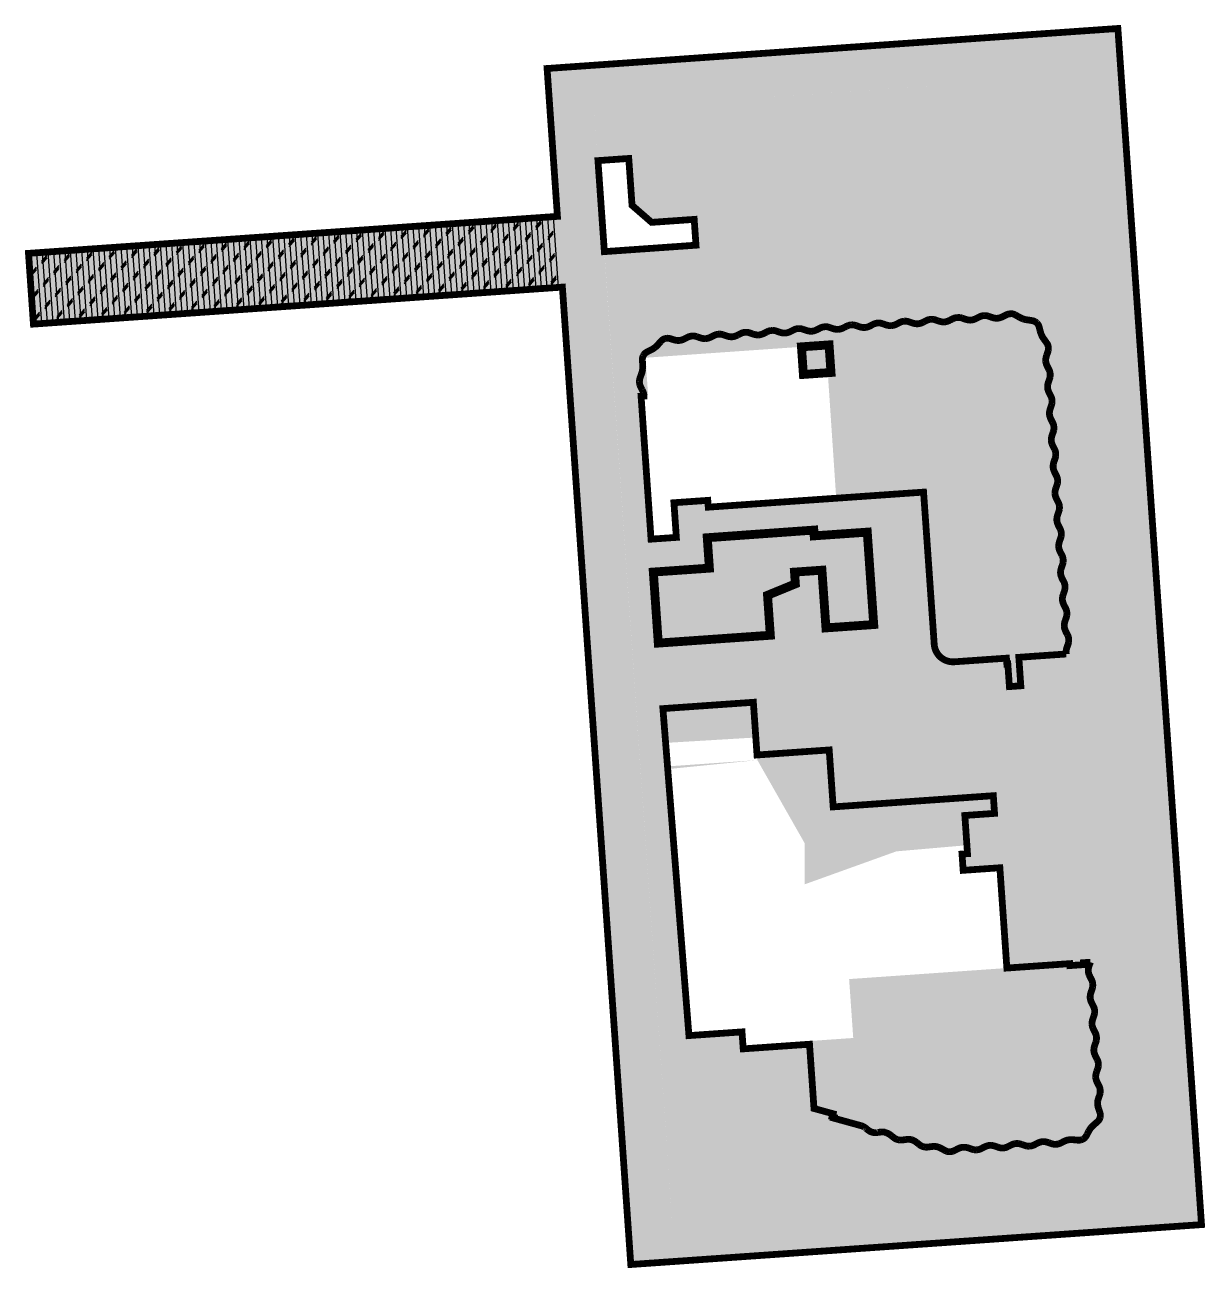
# Model space of a CAD drawing. Header units: millimetres. Extents: x 50357 to 985146, y 723188 to 1803594.
# Drawn here: x 832205.1 to 832271.7, y 819064.9 to 819135 of the extents above; entities that cross this region are included whole.
import ezdxf

# ---------------------------------------------------------------- set-up
doc = ezdxf.new("R2010")
doc.units = ezdxf.units.MM
doc.header["$LTSCALE"] = 3
doc.header["$MEASUREMENT"] = 0
doc.linetypes.add('DIVIDE', pattern=[1.25, 0.5, -0.25, 0, -0.25, 0, -0.25])
for name, color, linetype in [('_ANCILIARY', 40, 'Continuous'), ('_ANCILIARY HATCH', 252, 'Continuous'), ('_DEV LINE', 96, 'DIVIDE'), ('_SUBLEASE', 241, 'Continuous')]:
    doc.layers.add(name, color=color, linetype=linetype)
pattern_1 = [(93.99999998, (-2348.44487, 1073.6086), (-0.316726585965, -0.022147680305), []), (228.99999998, (-2348.2976, 1073.778), (0.6777488253, -0.5891580658), [0.449013, -0.449013]), (228.99999998, (-2348.3031, 1073.8572), (0.6777488253, -0.5891580658), [0.449013, -0.449013]), (228.99999998, (-2348.3087, 1073.9364), (0.6777488253, -0.5891580658), [0.449013, -0.449013])]

msp = doc.modelspace()

# ---------------------------------------------------------------- hatches: boundary and pattern name
at = {"layer": '_ANCILIARY'}
h = msp.add_hatch(color=256, dxfattribs=at)
h.dxf.hatch_style = 1
h.paths.add_polyline_path([(832241.5866, 819067.7902), (832237.2177, 819130.2706), (832264.428, 819132.18), (832268.7979, 819069.6923)], flags=16)
edge = h.paths.add_edge_path()
edge.add_line((832271.4651, 819067.3771), (832266.747, 819134.8433))
edge.add_arc((832266.742, 819134.843), 0.005, 4.000301, 94.014086)
edge.add_line((832266.7417, 819134.848), (832234.5503, 819132.5895))
edge.add_line((832234.5503, 819132.5895), (832234.5356, 819132.582))
edge.add_line((832234.5356, 819132.582), (832239.2526, 819065.1255))
edge.add_line((832239.2526, 819065.1255), (832239.2672, 819065.1265))
edge.add_line((832239.2672, 819065.1265), (832271.4604, 819067.3717))
edge.add_arc((832271.4601, 819067.3767), 0.005, 273.998442, 364.000298)
h = msp.add_hatch(color=256, dxfattribs=at)
h.dxf.hatch_style = 1
h.paths.add_polyline_path([(832205.2959, 819122.1571), (832235.1334, 819124.243), (832235.4124, 819120.2527), (832205.5749, 819118.1668)])
at = {"layer": '_ANCILIARY HATCH'}
h = msp.add_hatch(dxfattribs=at)
h.set_pattern_fill('CORK', color=256, scale=0.1, angle=94)
h.set_pattern_definition(pattern_1)
h.paths.add_polyline_path([(832241.5866, 819067.7902), (832237.2177, 819130.2706), (832264.428, 819132.18), (832268.7979, 819069.6923)], flags=16)
edge = h.paths.add_edge_path()
edge.add_line((832271.4651, 819067.3771), (832266.747, 819134.8433))
edge.add_arc((832266.742, 819134.843), 0.005, 4.000301, 94.014086)
edge.add_line((832266.7417, 819134.848), (832234.5517, 819132.583))
edge.add_line((832234.5517, 819132.583), (832239.2687, 819065.1265))
edge.add_line((832239.2687, 819065.1265), (832239.2672, 819065.1265))
edge.add_line((832239.2672, 819065.1265), (832271.4604, 819067.3717))
edge.add_arc((832271.4601, 819067.3767), 0.005, 273.998442, 364.000298)
h = msp.add_hatch(dxfattribs=at)
h.set_pattern_fill('CORK', color=256, scale=0.1, angle=94)
h.set_pattern_definition(pattern_1)
h.paths.add_polyline_path([(832205.2959, 819122.1571), (832235.1334, 819124.243), (832235.4124, 819120.2527), (832205.5749, 819118.1668)])
at = {"layer": '_SUBLEASE'}
h = msp.add_hatch(color=256, dxfattribs=at)
h.dxf.hatch_style = 1
h.paths.add_polyline_path([(832241.7636, 819087.3973), (832241.6877, 819088.2942), (832241.655, 819088.2919), (832241.7177, 819087.3941)], flags=16)
h.paths.add_polyline_path([(832246.3239, 819094.8516), (832241.2178, 819094.5447), (832241.3106, 819093.218), (832246.4131, 819093.5747)], flags=16)
h.paths.add_polyline_path([(832242.5186, 819078.4663), (832242.4428, 819079.3632), (832242.2799, 819079.3518), (832242.3427, 819078.454)], flags=16)
h.paths.add_polyline_path([(832242.085, 819083.5955), (832242.0092, 819084.4924), (832241.921, 819084.4862), (832241.9838, 819083.5884)], flags=16)
h.paths.add_polyline_path([(832261.2606, 819089.0391), (832254.252, 819088.4288), (832249.0729, 819086.5664), (832249.0729, 819088.8994), (832246.4131, 819093.5747), (832241.3212, 819093.0658), (832242.5397, 819078.2172), (832245.712, 819078.4389), (832245.7789, 819077.4813), (832251.8192, 819077.9035), (832251.5869, 819081.2254), (832260.4852, 819081.8476), (832260.2635, 819085.0198), (832260.2358, 819085.0178), (832260.4523, 819085.7869)], flags=16)
h.paths.add_polyline_path([(832263.0232, 819087.5038), (832260.2925, 819088.0623), (832257.86, 819089.6344)], flags=16)
h.paths.add_polyline_path([(832263.0232, 819087.5038), (832260.2358, 819085.0178), (832260.2635, 819085.0198)], flags=16)
h.paths.add_polyline_path([(832239.851, 819114.097), (832240.25, 819114.1249), (832240.1001, 819116.2697), (832241.4568, 819116.3645), (832242.143, 819116.4125), (832243.1406, 819116.4822), (832243.1816, 819116.4851), (832247.3714, 819116.778), (832247.3303, 819116.7751), (832248.3279, 819116.8449), (832248.8986, 819116.8848), (832249.0074, 819115.3286), (832250.384, 819115.4248), (832250.8589, 819108.3458), (832244.5098, 819107.9019), (832243.6415, 819107.8412), (832243.4301, 819108.2124), (832241.7043, 819108.0917), (832241.8419, 819106.124), (832240.4136, 819106.0493), (832239.9685, 819112.4161), (832239.9702, 819112.3911), (832239.9075, 819113.2889)], flags=16)
h.paths.add_polyline_path([(832241.5871, 819067.7902), (832268.7984, 819069.6922), (832264.4285, 819132.18), (832237.2182, 819130.2705), (832237.4193, 819127.387), (832239.1565, 819127.5091), (832239.3422, 819124.865), (832240.4478, 819123.9046), (832242.8473, 819124.0732), (832242.9496, 819122.6168), (832237.7749, 819122.3434)])
h = msp.add_hatch(color=256, dxfattribs=at)
h.dxf.hatch_style = 1
edge = h.paths.add_edge_path()
edge.add_line((832263.8318, 819099.5606), (832261.1596, 819099.3738))
edge.add_line((832261.1596, 819099.3738), (832261.272, 819097.7661))
edge.add_line((832261.272, 819097.7661), (832260.6286, 819097.7211))
edge.add_line((832260.6286, 819097.7211), (832260.5397, 819098.993))
edge.add_line((832260.5397, 819098.993), (832260.4848, 819098.9892))
edge.add_line((832260.4848, 819098.9892), (832260.4613, 819099.325))
edge.add_line((832260.4613, 819099.325), (832257.521, 819099.1194))
edge.add_arc((832257.4469, 819100.1793), 1.0625, 183.998909, 273.998908, ccw=False)
edge.add_line((832256.387, 819100.1052), (832255.7868, 819108.6902))
edge.add_line((832255.7868, 819108.6902), (832243.6415, 819107.8411))
edge.add_line((832243.6415, 819107.8411), (832243.6146, 819108.2252))
edge.add_line((832243.6146, 819108.2252), (832241.7043, 819108.0917))
edge.add_line((832241.7043, 819108.0917), (832241.841, 819106.1364))
edge.add_line((832241.841, 819106.1364), (832240.4145, 819106.0367))
edge.add_line((832240.4145, 819106.0367), (832240.5442, 819104.1812))
edge.add_line((832240.5442, 819104.1812), (832243.7065, 819104.4023))
edge.add_line((832243.7065, 819104.4023), (832243.5865, 819106.1181))
edge.add_line((832243.5865, 819106.1181), (832249.5968, 819106.5383))
edge.add_line((832249.5968, 819106.5383), (832249.6188, 819106.224))
edge.add_line((832249.6188, 819106.224), (832252.6115, 819106.4333))
edge.add_line((832252.6115, 819106.4333), (832252.9759, 819101.221))
edge.add_line((832252.9759, 819101.221), (832250.2824, 819101.0327))
edge.add_line((832250.2824, 819101.0327), (832250.0549, 819104.2872))
edge.add_line((832250.0549, 819104.2872), (832248.5087, 819104.1792))
edge.add_line((832248.5087, 819104.1792), (832248.5552, 819103.5138))
edge.add_line((832248.5552, 819103.5138), (832246.986, 819102.8748))
edge.add_line((832246.986, 819102.8748), (832247.1437, 819100.6178))
edge.add_line((832247.1437, 819100.6178), (832240.8242, 819100.176))
edge.add_line((832240.8242, 819100.176), (832241.0825, 819096.48))
edge.add_line((832241.0825, 819096.48), (832246.1851, 819096.8367))
edge.add_line((832246.1851, 819096.8367), (832246.3929, 819093.864))
edge.add_line((832246.3929, 819093.864), (832250.463, 819094.1485))
edge.add_line((832250.463, 819094.1485), (832250.6875, 819090.9364))
edge.add_line((832250.6875, 819090.9364), (832259.7205, 819091.5678))
edge.add_line((832259.7205, 819091.5678), (832259.7902, 819090.5703))
edge.add_line((832259.7902, 819090.5703), (832258.1143, 819090.4531))
edge.add_line((832258.1143, 819090.4531), (832258.2649, 819088.2984))
edge.add_line((832258.2649, 819088.2984), (832257.9557, 819088.2767))
edge.add_line((832257.9557, 819088.2767), (832258.0199, 819087.359))
edge.add_line((832258.0199, 819087.359), (832260.0898, 819087.5037))
edge.add_line((832260.0898, 819087.5037), (832260.4852, 819081.8475))
edge.add_line((832260.4852, 819081.8475), (832264.0275, 819082.0951))
edge.add_line((832264.0275, 819082.0951), (832264.0352, 819081.9854))
edge.add_line((832264.0352, 819081.9854), (832264.8133, 819082.0398))
edge.add_line((832264.8133, 819082.0398), (832264.8056, 819082.1495))
edge.add_line((832264.8056, 819082.1495), (832265.1963, 819082.1768))
edge.add_arc((832264.3915, 819082.4299), 0.8436, 342.543563, 349.795638)
edge.add_arc((832264.5008, 819082.3788), 0.7277, 352.23174, 366.876105)
edge.add_arc((832264.6177, 819082.4023), 0.6089, 6.004554, 28.60189)
edge.add_line((832265.1523, 819082.6937), (832265.0844, 819082.8238))
edge.add_arc((832266.2886, 819083.4508), 1.3577, 200.423738, 207.504777, ccw=False)
edge.add_arc((832265.7677, 819083.2516), 0.8, 192.792165, 200.075964, ccw=False)
edge.add_arc((832265.5773, 819083.2076), 0.6045, 184.158269, 192.718599, ccw=False)
edge.add_arc((832265.6612, 819083.2036), 0.688, 167.32807, 183.318909, ccw=False)
edge.add_arc((832266.2019, 819083.0925), 1.24, 161.293624, 167.801263, ccw=False)
edge.add_line((832265.0274, 819083.4902), (832265.0779, 819083.6329))
edge.add_arc((832264.2869, 819083.9263), 0.8436, 339.65256, 349.795638)
edge.add_arc((832264.3961, 819083.8752), 0.7277, 352.23174, 366.876105)
edge.add_arc((832264.5131, 819083.8986), 0.6089, 6.004554, 28.60189)
edge.add_line((832265.0477, 819084.1901), (832264.9798, 819084.3201))
edge.add_arc((832266.184, 819084.9471), 1.3577, 200.423738, 207.504777, ccw=False)
edge.add_arc((832265.6631, 819084.748), 0.8, 192.792165, 200.075964, ccw=False)
edge.add_arc((832265.4731, 819084.704), 0.6049, 184.162648, 192.717136, ccw=False)
edge.add_arc((832265.5566, 819084.6999), 0.688, 167.32807, 183.318909, ccw=False)
edge.add_arc((832266.0973, 819084.5889), 1.24, 161.293624, 167.801263, ccw=False)
edge.add_line((832264.9228, 819084.9866), (832264.9733, 819085.1293))
edge.add_arc((832264.1823, 819085.4226), 0.8436, 339.65256, 349.795638)
edge.add_arc((832264.2915, 819085.3715), 0.7277, 352.23174, 366.876105)
edge.add_arc((832264.4085, 819085.395), 0.6089, 6.004554, 28.60189)
edge.add_line((832264.9431, 819085.6864), (832264.8752, 819085.8165))
edge.add_arc((832266.0794, 819086.4435), 1.3577, 200.423738, 207.504777, ccw=False)
edge.add_arc((832265.5585, 819086.2443), 0.8, 192.792165, 200.075964, ccw=False)
edge.add_arc((832265.3681, 819086.2003), 0.6046, 184.159145, 192.718306, ccw=False)
edge.add_arc((832265.452, 819086.1963), 0.688, 167.32807, 183.318909, ccw=False)
edge.add_arc((832265.9927, 819086.0852), 1.24, 161.293624, 167.801263, ccw=False)
edge.add_line((832264.8182, 819086.4829), (832264.8687, 819086.6256))
edge.add_arc((832264.0777, 819086.919), 0.8436, 339.65256, 349.795638)
edge.add_arc((832264.1869, 819086.8679), 0.7277, 352.23174, 366.876105)
edge.add_arc((832264.3039, 819086.8913), 0.6089, 6.004554, 28.60189)
edge.add_line((832264.8385, 819087.1828), (832264.7706, 819087.3128))
edge.add_arc((832265.9748, 819087.9398), 1.3577, 200.423738, 207.504777, ccw=False)
edge.add_arc((832265.4539, 819087.7407), 0.8, 192.792165, 200.075964, ccw=False)
edge.add_arc((832265.2637, 819087.6967), 0.6048, 184.160897, 192.717721, ccw=False)
edge.add_arc((832265.3474, 819087.6926), 0.688, 167.32807, 183.318909, ccw=False)
edge.add_arc((832265.8881, 819087.5816), 1.24, 161.293624, 167.801263, ccw=False)
edge.add_line((832264.7136, 819087.9792), (832264.7641, 819088.122))
edge.add_arc((832263.9731, 819088.4153), 0.8436, 339.65256, 349.795638)
edge.add_arc((832264.0823, 819088.3642), 0.7277, 352.23174, 366.876105)
edge.add_arc((832264.1993, 819088.3876), 0.6089, 6.004554, 28.60189)
edge.add_line((832264.7339, 819088.6791), (832264.666, 819088.8092))
edge.add_arc((832265.8702, 819089.4362), 1.3577, 200.423738, 207.504777, ccw=False)
edge.add_arc((832265.3493, 819089.237), 0.8, 192.792165, 200.075964, ccw=False)
edge.add_arc((832265.1591, 819089.193), 0.6048, 184.160897, 192.717721, ccw=False)
edge.add_arc((832265.2428, 819089.189), 0.688, 167.32807, 183.318909, ccw=False)
edge.add_arc((832265.7835, 819089.0779), 1.24, 161.293624, 167.801263, ccw=False)
edge.add_line((832264.609, 819089.4756), (832264.6595, 819089.6183))
edge.add_arc((832263.8685, 819089.9117), 0.8436, 339.65256, 349.795638)
edge.add_arc((832263.9777, 819089.8606), 0.7277, 352.23174, 366.876105)
edge.add_arc((832264.0947, 819089.884), 0.6089, 6.004554, 28.60189)
edge.add_line((832264.6293, 819090.1755), (832264.5614, 819090.3055))
edge.add_arc((832265.7656, 819090.9325), 1.3577, 200.423738, 207.504777, ccw=False)
edge.add_arc((832265.2447, 819090.7334), 0.8, 192.792165, 200.075964, ccw=False)
edge.add_arc((832265.0544, 819090.6894), 0.6047, 184.160022, 192.718013, ccw=False)
edge.add_arc((832265.1382, 819090.6853), 0.688, 167.32807, 183.318909, ccw=False)
edge.add_arc((832265.6789, 819090.5743), 1.24, 161.293624, 167.801263, ccw=False)
edge.add_line((832264.5044, 819090.9719), (832264.5549, 819091.1147))
edge.add_arc((832263.7639, 819091.408), 0.8436, 339.65256, 349.795638)
edge.add_arc((832263.8731, 819091.3569), 0.7277, 352.23174, 366.876105)
edge.add_arc((832263.9901, 819091.3803), 0.6089, 6.004554, 28.60189)
edge.add_line((832264.5247, 819091.6718), (832264.4568, 819091.8019))
edge.add_arc((832265.661, 819092.4289), 1.3577, 200.423738, 207.504777, ccw=False)
edge.add_arc((832265.1401, 819092.2297), 0.8, 192.792165, 200.075964, ccw=False)
edge.add_arc((832264.9499, 819092.1857), 0.6049, 190.808534, 192.717429, ccw=False)
edge.add_arc((832264.9499, 819092.1857), 0.6049, 184.161772, 190.808534, ccw=False)
edge.add_arc((832265.0336, 819092.1817), 0.688, 167.32807, 183.318909, ccw=False)
edge.add_arc((832265.5743, 819092.0706), 1.24, 161.293624, 167.801263, ccw=False)
edge.add_line((832264.3998, 819092.4683), (832264.4503, 819092.611))
edge.add_arc((832263.6593, 819092.9044), 0.8436, 339.65256, 349.795638)
edge.add_arc((832263.7685, 819092.8533), 0.7277, 352.23174, 366.876105)
edge.add_arc((832263.8855, 819092.8767), 0.6089, 6.004554, 28.60189)
edge.add_line((832264.4201, 819093.1682), (832264.3522, 819093.2982))
edge.add_arc((832265.5564, 819093.9252), 1.3577, 200.423738, 207.504777, ccw=False)
edge.add_arc((832265.0355, 819093.7261), 0.8, 192.792165, 200.075964, ccw=False)
edge.add_arc((832264.8454, 819093.6821), 0.6049, 184.162648, 192.717136, ccw=False)
edge.add_arc((832264.929, 819093.678), 0.688, 177.839656, 183.318909, ccw=False)
edge.add_line((832264.2414, 819093.704), (832264.041, 819096.567))
edge.add_arc((832264.6362, 819096.6748), 0.6049, 184.162648, 190.269257, ccw=False)
edge.add_arc((832264.7198, 819096.6707), 0.688, 167.328069, 183.318909, ccw=False)
edge.add_arc((832265.2605, 819096.5596), 1.24, 161.293624, 167.801263, ccw=False)
edge.add_line((832264.086, 819096.9573), (832264.1365, 819097.1))
edge.add_arc((832263.3455, 819097.3934), 0.8436, 339.65256, 349.795638)
edge.add_arc((832263.4547, 819097.3423), 0.7277, 352.23174, 366.876105)
edge.add_arc((832263.5717, 819097.3657), 0.6089, 6.004554, 28.60189)
edge.add_line((832264.1062, 819097.6572), (832264.0384, 819097.7873))
edge.add_arc((832265.2426, 819098.4143), 1.3577, 200.423738, 207.504777, ccw=False)
edge.add_arc((832264.7217, 819098.2151), 0.8, 192.792165, 200.075964, ccw=False)
edge.add_arc((832264.5316, 819098.1712), 0.6049, 184.162648, 192.717136, ccw=False)
edge.add_arc((832264.6151, 819098.1671), 0.688, 167.32807, 183.318909, ccw=False)
edge.add_arc((832265.1559, 819098.056), 1.24, 161.293624, 167.801263, ccw=False)
edge.add_line((832263.9814, 819098.4537), (832264.0319, 819098.5964))
edge.add_arc((832263.2408, 819098.8897), 0.8436, 339.65256, 349.795638)
edge.add_arc((832263.3501, 819098.8387), 0.7277, 352.23174, 366.876105)
edge.add_arc((832263.467, 819098.8621), 0.6089, 6.004554, 28.60189)
edge.add_line((832264.0016, 819099.1536), (832263.9337, 819099.2836))
edge.add_arc((832265.138, 819099.9106), 1.3577, 200.423738, 207.504777, ccw=False)
edge.add_arc((832264.617, 819099.7115), 0.8, 192.792165, 200.075964, ccw=False)
edge.add_arc((832263.9336, 819099.5669), 0.1021, 183.543666, 198.601542, ccw=False)
h = msp.add_hatch(color=256, dxfattribs=at)
h.dxf.hatch_style = 1
edge = h.paths.add_edge_path()
edge.add_arc((832250.2559, 819074.1165), 0.8046, 231.903045, 237.693356, ccw=False)
edge.add_line((832249.7594, 819073.4833), (832249.6329, 819073.5852))
edge.add_arc((832248.6917, 819072.3974), 1.5155, 51.603614, 55.693761)
edge.add_arc((832249.0013, 819072.8498), 0.9673, 55.742484, 60.543404)
edge.add_arc((832249.1463, 819073.1168), 0.6635, 60.107925, 74.101719)
edge.add_arc((832249.1649, 819073.1515), 0.6251, 74.873611, 86.012799)
edge.add_arc((832249.1423, 819072.7234), 1.0538, 86.403429, 97.427761)
edge.add_line((832249.0061, 819073.7683), (832248.8588, 819073.7475))
edge.add_arc((832248.3655, 819077.3543), 3.6404, 276.936913, 277.78764, ccw=False)
edge.add_arc((832248.7224, 819074.4214), 0.6858, 265.680697, 276.936913, ccw=False)
edge.add_arc((832248.7571, 819074.4991), 0.7665, 252.452616, 263.527326, ccw=False)
edge.add_arc((832248.6667, 819074.2748), 0.5256, 239.783789, 254.478655, ccw=False)
edge.add_arc((832248.8096, 819074.5144), 0.8046, 231.903045, 239.577326, ccw=False)
edge.add_line((832248.3132, 819073.8812), (832248.1867, 819073.9831))
edge.add_arc((832247.2454, 819072.7954), 1.5155, 51.603614, 55.693761)
edge.add_arc((832247.5551, 819073.2477), 0.9673, 55.742484, 60.543404)
edge.add_arc((832247.7, 819073.5147), 0.6635, 60.107925, 74.101719)
edge.add_arc((832247.7187, 819073.5494), 0.6251, 74.873611, 86.012799)
edge.add_arc((832247.696, 819073.1213), 1.0538, 86.403429, 97.427761)
edge.add_line((832247.5598, 819074.1662), (832247.4125, 819074.1455))
edge.add_arc((832246.9193, 819077.7522), 3.6404, 276.936913, 277.78764, ccw=False)
edge.add_arc((832247.2761, 819074.8193), 0.6858, 265.680697, 276.936913, ccw=False)
edge.add_arc((832247.3109, 819074.897), 0.7665, 252.452616, 263.527326, ccw=False)
edge.add_arc((832247.2204, 819074.6727), 0.5256, 239.783789, 254.478655, ccw=False)
edge.add_arc((832247.3633, 819074.9123), 0.8046, 231.903045, 239.577326, ccw=False)
edge.add_line((832246.8669, 819074.2791), (832246.7404, 819074.381))
edge.add_arc((832245.7991, 819073.1933), 1.5155, 51.603614, 55.693761)
edge.add_arc((832246.1088, 819073.6457), 0.9673, 55.742484, 60.543404)
edge.add_arc((832246.2538, 819073.9126), 0.6635, 60.107925, 74.101719)
edge.add_arc((832246.2724, 819073.9474), 0.625, 74.872231, 86.013263)
edge.add_arc((832246.2498, 819073.5192), 1.0538, 86.403429, 97.427761)
edge.add_line((832246.1135, 819074.5642), (832245.9663, 819074.5434))
edge.add_arc((832245.473, 819078.1502), 3.6404, 276.936913, 277.78764, ccw=False)
edge.add_arc((832245.8299, 819075.2172), 0.6858, 265.680697, 276.936913, ccw=False)
edge.add_arc((832245.8646, 819075.2949), 0.7665, 252.452616, 263.527326, ccw=False)
edge.add_arc((832245.7742, 819075.0706), 0.5256, 239.783789, 254.478655, ccw=False)
edge.add_arc((832245.9171, 819075.3102), 0.8046, 231.903045, 239.577326, ccw=False)
edge.add_line((832245.4206, 819074.677), (832245.2941, 819074.7789))
edge.add_arc((832244.3529, 819073.5912), 1.5155, 51.603614, 55.693761)
edge.add_arc((832244.6625, 819074.0436), 0.9673, 55.742484, 60.543404)
edge.add_arc((832244.8075, 819074.3106), 0.6635, 60.107925, 74.101719)
edge.add_arc((832244.8076, 819074.2163), 0.7546, 76.06948, 89.427786)
edge.add_arc((832244.8234, 819073.6542), 1.3167, 90.357996, 97.744706)
edge.add_line((832244.646, 819074.9589), (832244.5437, 819074.944))
edge.add_arc((832244.3741, 819075.8806), 0.9519, 268.639886, 280.26557, ccw=False)
edge.add_arc((832244.4081, 819075.6319), 0.7052, 248.586298, 265.397651, ccw=False)
edge.add_arc((832244.3368, 819075.4049), 0.4681, 219.446168, 246.562248, ccw=False)
edge.add_line((832243.9753, 819075.1075), (832243.8786, 819075.2225))
edge.add_arc((832241.6609, 819073.4295), 2.8518, 38.955838, 42.439485)
edge.add_arc((832242.7237, 819074.3992), 1.4132, 42.500675, 47.373623)
edge.add_line((832243.6807, 819075.439), (832243.6354, 819075.4781))
edge.add_arc((832243.0359, 819074.7514), 0.942, 50.478214, 58.738564)
edge.add_arc((832241.6858, 819072.5275), 3.5436, 58.738564, 60.996241)
edge.add_line((832243.404, 819075.6267), (832243.2188, 819075.7249))
edge.add_arc((832245.7422, 819080.0153), 4.9774, 238.860306, 239.538985, ccw=False)
edge.add_arc((832243.3897, 819076.1217), 0.4284, 214.466003, 238.860306, ccw=False)
edge.add_arc((832243.5898, 819076.2393), 0.6601, 197.368068, 213.048443, ccw=False)
edge.add_arc((832243.6448, 819076.1738), 0.6975, 171.734035, 190.873532, ccw=False)
edge.add_line((832242.9546, 819076.2741), (832242.9755, 819076.4801))
edge.add_arc((832241.5774, 819076.6039), 1.4035, 354.940131, 364.385198)
edge.add_arc((832242.2432, 819076.6342), 0.7377, 5.996004, 20.915295)
edge.add_arc((832240.3383, 819075.8254), 2.8068, 22.455796, 28.854833)
edge.add_arc((832243.4996, 819077.5383), 0.789, 196.756044, 207.007541, ccw=False)
edge.add_arc((832243.4166, 819077.4889), 0.6957, 180.746792, 194.833619, ccw=False)
edge.add_arc((832243.3239, 819077.5049), 0.6034, 159.582493, 182.380949, ccw=False)
edge.add_arc((832235.7689, 819080.2777), 7.4444, 339.867454, 340.996517)
edge.add_arc((832241.311, 819078.369), 1.5828, 340.996517, 347.069366)
edge.add_arc((832242.2114, 819078.1623), 0.659, 347.069366, 351.00661)
edge.add_line((832242.8622, 819078.0593), (832245.5449, 819078.2468))
edge.add_line((832245.5449, 819078.2468), (832245.6119, 819077.2892))
edge.add_line((832245.6119, 819077.2892), (832249.3528, 819077.5507))
edge.add_line((832249.3528, 819077.5507), (832249.6061, 819073.9264))
edge.add_line((832249.6061, 819073.9264), (832250.6784, 819073.6314))
edge.add_line((832250.6784, 819073.6314), (832250.6322, 819073.4635))
edge.add_line((832250.6322, 819073.4635), (832250.7281, 819073.4371))
edge.add_line((832250.7281, 819073.4371), (832250.7099, 819073.3709))
edge.add_arc((832250.5961, 819072.6265), 0.753, 81.30824, 90.674495)
edge.add_arc((832250.6034, 819072.1218), 1.2578, 90.737849, 96.898195)
edge.add_line((832250.4524, 819073.3705), (832250.3051, 819073.3497))
edge.add_arc((832250.0171, 819075.4544), 2.1244, 275.605423, 277.790769, ccw=False)
edge.add_arc((832250.1664, 819074.0203), 0.6825, 266.983935, 274.897517, ccw=False)
edge.add_arc((832250.1804, 819073.9835), 0.6468, 253.603581, 265.567552, ccw=False)
edge.add_arc((832250.1306, 819073.9127), 0.5655, 237.385102, 256.423439, ccw=False)

# ---------------------------------------------------------------- linework, layer by layer
at = {"layer": '_DEV LINE', "ltscale": 2}
msp.add_lwpolyline([(832235.133, 819124.2429, 0.3825, 0.3825, 0), (832234.5493, 819132.5829, 0.3825, 0.3825, 0), (832266.7473, 819134.8397, 0.3825, 0.3825, 0), (832271.4651, 819067.3771, 0.3825, 0.3825, 0), (832239.2712, 819065.1267, 0.3825, 0.3825, 0), (832235.4124, 819120.2527, 0.3825, 0.3825, 0), (832205.5749, 819118.1668, 0.3825, 0.3825, 0), (832205.2959, 819122.1571, 0.3825, 0.3825, 0)], format="xyseb", close=True, dxfattribs=at)
for points, const_width in [([(832237.4193, 819127.387), (832237.7812, 819122.2537), (832242.9496, 819122.6168), (832242.8473, 819124.0732), (832240.4478, 819123.9046), (832239.3422, 819124.865), (832239.1565, 819127.5091)], 0.3825), ([(832250.4548, 819116.9936), (832248.8986, 819116.8848), (832249.0074, 819115.3286), (832250.5636, 819115.4374)], 0.5)]:
    msp.add_lwpolyline(points, close=True, dxfattribs=dict(at, const_width=const_width))
at = {"layer": '_DEV LINE', "ltscale": 2, "const_width": 0.3825, "flags": 128}
for points in [[(832240.0132, 819114.144, 0.0708618), (832239.9712, 819114.3308, 0.028406), (832239.9152, 819114.4599), (832239.8453, 819114.5942, -0.0538345), (832239.7785, 819114.7588, -0.0475034), (832239.7625, 819114.8625), (832239.7592, 819114.914, -0.0976118), (832239.7968, 819115.1447), (832239.8648, 819115.3299, 0.0577562), (832239.9404, 819115.6258, 0.0417536), (832239.9448, 819115.8519), (832239.9249, 819116.1181, -0.1355765), (832239.9646, 819116.3607), (832240.0111, 819116.4429, -0.1002644), (832240.1282, 819116.5602, -0.0299704), (832240.2189, 819116.613), (832240.4107, 819116.7088, 0.0436726), (832240.6281, 819116.843, 0.0401438), (832240.793, 819116.9977), (832240.938, 819117.1627, -0.0721292), (832241.0801, 819117.2952, -0.0871752), (832241.1818, 819117.3421), (832241.222, 819117.3532, -0.0501913), (832241.3169, 819117.3705, -0.0711016), (832241.4515, 819117.3575, -0.021202), (832241.5365, 819117.3336), (832241.6886, 819117.2852, 0.0215022), (832241.8017, 819117.2567, 0.0665282), (832241.9964, 819117.2414, 0.0617823), (832242.1558, 819117.274, 0.0357902), (832242.3123, 819117.3394), (832242.4466, 819117.4093, -0.0369499), (832242.569, 819117.4634, -0.0618455), (832242.6942, 819117.4903), (832242.7671, 819117.4954, -0.0550676), (832242.8797, 819117.4889, -0.0351767), (832242.9824, 819117.4634), (832243.1408, 819117.4077, 0.0397926), (832243.3304, 819117.3561, 0.0617698), (832243.4928, 819117.346, 0.0617823), (832243.6522, 819117.3786, 0.0357902), (832243.8086, 819117.444), (832243.9429, 819117.5139, -0.0369499), (832244.0653, 819117.568, -0.0618455), (832244.1906, 819117.5949), (832244.2635, 819117.6, -0.0550676), (832244.3761, 819117.5935, -0.0351767), (832244.4787, 819117.5681), (832244.6371, 819117.5123, 0.0397926), (832244.8267, 819117.4607, 0.0617698), (832244.9891, 819117.4506, 0.0617823), (832245.1485, 819117.4832, 0.0357902), (832245.305, 819117.5486), (832245.4393, 819117.6185, -0.0369499), (832245.5617, 819117.6726, -0.0618455), (832245.6869, 819117.6996), (832245.7598, 819117.7046, -0.0550676), (832245.8724, 819117.6981, -0.0351767), (832245.9751, 819117.6727), (832246.1335, 819117.6169, 0.0397926), (832246.3231, 819117.5653, 0.0617698), (832246.4855, 819117.5552, 0.0617765), (832246.6449, 819117.5878, 0.0357902), (832246.8013, 819117.6532), (832246.9356, 819117.7231, -0.0369499), (832247.058, 819117.7772, -0.0618455), (832247.1833, 819117.8042), (832247.2562, 819117.8093, -0.0550676), (832247.3688, 819117.8027, -0.0351767), (832247.4714, 819117.7773), (832247.6298, 819117.7215, 0.0397926), (832247.8194, 819117.6699, 0.0617698), (832247.9818, 819117.6598, 0.0617823), (832248.1412, 819117.6924, 0.0357902), (832248.2977, 819117.7578), (832248.432, 819117.8277, -0.0369499), (832248.5544, 819117.8818, -0.0618455), (832248.6796, 819117.9088), (832248.7525, 819117.9139, -0.0550676), (832248.8651, 819117.9073, -0.0351767), (832248.9678, 819117.8819), (832249.1262, 819117.8261, 0.0397926), (832249.3158, 819117.7745, 0.0617698), (832249.4782, 819117.7644, 0.0617822), (832249.6376, 819117.797, 0.0357902), (832249.794, 819117.8624), (832249.9283, 819117.9323, -0.0369499), (832250.0507, 819117.9864, -0.0618455), (832250.176, 819118.0134), (832250.2489, 819118.0185, -0.0550676), (832250.3615, 819118.0119, -0.0351767), (832250.4641, 819117.9865), (832250.6225, 819117.9308, 0.0397926), (832250.8121, 819117.8791, 0.0617698), (832250.9745, 819117.869, 0.061778), (832251.1339, 819117.9016, 0.0357902), (832251.2904, 819117.967), (832251.4247, 819118.0369, -0.0369499), (832251.5471, 819118.091, -0.0618455), (832251.6723, 819118.118), (832251.7452, 819118.1231, -0.0550676), (832251.8578, 819118.1165, -0.0351767), (832251.9605, 819118.0911), (832252.1189, 819118.0354, 0.0397926), (832252.3085, 819117.9837, 0.0617698), (832252.4709, 819117.9736, 0.0617823), (832252.6303, 819118.0062, 0.0357902), (832252.7867, 819118.0716), (832252.921, 819118.1415, -0.0369499), (832253.0434, 819118.1956, -0.0618455), (832253.1687, 819118.2226), (832253.2415, 819118.2277, -0.0550676), (832253.3542, 819118.2211, -0.0351767), (832253.4568, 819118.1957), (832253.6152, 819118.14, 0.0397926), (832253.8048, 819118.0883, 0.0617698), (832253.9672, 819118.0782, 0.0617822), (832254.1266, 819118.1108, 0.0357902), (832254.2831, 819118.1762), (832254.4174, 819118.2461, -0.0369499), (832254.5398, 819118.3002, -0.0618455), (832254.665, 819118.3272), (832254.7379, 819118.3323, -0.0550676), (832254.8505, 819118.3257, -0.0351767), (832254.9532, 819118.3003), (832255.1116, 819118.2446, 0.0397926), (832255.3012, 819118.1929, 0.0617698), (832255.4636, 819118.1828, 0.0617823), (832255.623, 819118.2154, 0.0357902), (832255.7794, 819118.2809), (832255.9137, 819118.3507, -0.0369499), (832256.0361, 819118.4048, -0.0618455), (832256.1614, 819118.4318), (832256.2342, 819118.4369, -0.0550676), (832256.3469, 819118.4304, -0.0351767), (832256.4495, 819118.4049), (832256.6079, 819118.3492, 0.0397926), (832256.7975, 819118.2975, 0.0617698), (832256.9599, 819118.2874, 0.0617823), (832257.1193, 819118.32, 0.0357902), (832257.2758, 819118.3855), (832257.4101, 819118.4553, -0.0369499), (832257.5324, 819118.5094, -0.0618455), (832257.6577, 819118.5364), (832257.7306, 819118.5415, -0.0550676), (832257.8432, 819118.535, -0.0351767), (832257.9459, 819118.5095), (832258.1043, 819118.4538, 0.0397926), (832258.2939, 819118.4021, 0.0617698), (832258.4562, 819118.3921, 0.0617823), (832258.6157, 819118.4246, 0.0357902), (832258.7721, 819118.4901), (832258.9064, 819118.5599, -0.0369499), (832259.0288, 819118.614, -0.0618455), (832259.1541, 819118.641), (832259.2269, 819118.6461, -0.0550676), (832259.3396, 819118.6396, -0.0351767), (832259.4422, 819118.6141), (832259.6006, 819118.5584, 0.0397926), (832259.7902, 819118.5067, 0.0617698), (832259.9526, 819118.4967, 0.0617764), (832260.112, 819118.5292, 0.0357902), (832260.2685, 819118.5947), (832260.4028, 819118.6645, -0.0369499), (832260.5251, 819118.7186, -0.0618455), (832260.6504, 819118.7456), (832260.7233, 819118.7507, -0.0690865), (832260.8271, 819118.7407, -0.0583341), (832260.9506, 819118.6927), (832261.1762, 819118.5639, 0.030465), (832261.4079, 819118.4565, 0.0343704), (832261.5694, 819118.4146), (832261.8922, 819118.367, -0.0855908), (832262.0716, 819118.3101, -0.0497134), (832262.1374, 819118.2629), (832262.1835, 819118.2213, -0.1139005), (832262.2811, 819118.0744, -0.0315518), (832262.3133, 819117.9746), (832262.3662, 819117.7667, 0.0170745), (832262.4102, 819117.6248, 0.0221747), (832262.4511, 819117.5258, 0.0217033), (832262.5016, 819117.4319, 0.0170937), (832262.5663, 819117.3323), (832262.7228, 819117.1181, -0.0252988), (832262.7662, 819117.0493, -0.1024416), (832262.8207, 819116.8822, -0.0639852), (832262.8192, 819116.6967, -0.0442864), (832262.7799, 819116.5528), (832262.7294, 819116.4101, 0.0284026), (832262.6919, 819116.2744, 0.0698866), (832262.6763, 819116.0837, 0.0373433), (832262.6896, 819115.9944, 0.0317923), (832262.7183, 819115.8969, 0.0309067), (832262.7864, 819115.7437), (832262.8543, 819115.6136, -0.0989202), (832262.9253, 819115.3858, -0.0639852), (832262.9238, 819115.2003, -0.0442864), (832262.8845, 819115.0565), (832262.834, 819114.9137, 0.0284026), (832262.7965, 819114.7781, 0.0698866), (832262.7809, 819114.5873, 0.0373433), (832262.7942, 819114.498, 0.0317923), (832262.8229, 819114.4006, 0.0309067), (832262.891, 819114.2473), (832262.9589, 819114.1173, -0.0989202), (832263.0299, 819113.8895, -0.0639852), (832263.0284, 819113.704, -0.0442864), (832262.9891, 819113.5601), (832262.9386, 819113.4174, 0.0284026), (832262.9011, 819113.2817, 0.0698866), (832262.8855, 819113.091, 0.0373433), (832262.8988, 819113.0017, 0.0317923), (832262.9275, 819112.9042, 0.0309067), (832262.9956, 819112.751), (832263.0635, 819112.6209, -0.0989202), (832263.1345, 819112.3931, -0.0639852), (832263.133, 819112.2077, -0.0442864), (832263.0937, 819112.0638), (832263.0433, 819111.921, 0.0284026), (832263.0057, 819111.7854, 0.0698866), (832262.9901, 819111.5946, 0.0373433), (832263.0034, 819111.5053, 0.0317923), (832263.0321, 819111.4079, 0.0309067), (832263.1002, 819111.2546), (832263.1681, 819111.1246, -0.0989202), (832263.2391, 819110.8968, -0.0639852), (832263.2377, 819110.7113, -0.0442864), (832263.1984, 819110.5674), (832263.1479, 819110.4247, 0.0284026), (832263.1104, 819110.289, 0.0698866), (832263.0948, 819110.0983, 0.0373535), (832263.108, 819110.009, 0.0317923), (832263.1367, 819109.9115, 0.0309067), (832263.2049, 819109.7583), (832263.2727, 819109.6282, -0.0989202), (832263.3437, 819109.4005, -0.0639852), (832263.3423, 819109.215, -0.0442864), (832263.303, 819109.0711), (832263.2525, 819108.9284, 0.0284026), (832263.215, 819108.7927, 0.0698866), (832263.1994, 819108.6019, 0.0373689), (832263.2126, 819108.5126, 0.0317923), (832263.2414, 819108.4152, 0.0309067), (832263.3095, 819108.2619), (832263.3773, 819108.1319, -0.0989202), (832263.4483, 819107.9041, -0.0639852), (832263.4469, 819107.7186, -0.0442864), (832263.4076, 819107.5747), (832263.3571, 819107.432, 0.0284026), (832263.3196, 819107.2963, 0.0698866), (832263.304, 819107.1056, 0.0373433), (832263.3172, 819107.0163, 0.0317923), (832263.346, 819106.9188, 0.0309067), (832263.4141, 819106.7656), (832263.482, 819106.6355, -0.0989202), (832263.5529, 819106.4078, -0.0639852), (832263.5515, 819106.2223, -0.0442864), (832263.5122, 819106.0784), (832263.4617, 819105.9357, 0.0284026), (832263.4242, 819105.8, 0.0698866), (832263.4086, 819105.6092, 0.0373484), (832263.4218, 819105.52, 0.0317923), (832263.4506, 819105.4225, 0.0309067), (832263.5187, 819105.2692), (832263.5866, 819105.1392, -0.0989202), (832263.6575, 819104.9114, -0.0639852), (832263.6561, 819104.7259, -0.0442864), (832263.6168, 819104.582), (832263.5663, 819104.4393, 0.0284026), (832263.5288, 819104.3036, 0.0698866), (832263.5132, 819104.1129, 0.0373535), (832263.5264, 819104.0236, 0.0317923), (832263.5552, 819103.9261, 0.0309067), (832263.6233, 819103.7729), (832263.6912, 819103.6429, -0.0989202), (832263.7621, 819103.4151, -0.0639852), (832263.7607, 819103.2296, -0.0442864), (832263.7214, 819103.0857), (832263.6709, 819102.943, 0.0284026), (832263.6334, 819102.8073, 0.0698866), (832263.6178, 819102.6165, 0.0373535), (832263.631, 819102.5273, 0.0317923), (832263.6598, 819102.4298, 0.0309067), (832263.7279, 819102.2765), (832263.7958, 819102.1465, -0.0989202), (832263.8667, 819101.9187, -0.0639852), (832263.8653, 819101.7332, -0.0442864), (832263.826, 819101.5893), (832263.7755, 819101.4466, 0.0284026), (832263.738, 819101.3109, 0.0698866), (832263.7224, 819101.1202, 0.0373535), (832263.7356, 819101.0309, 0.0317923), (832263.7644, 819100.9334, 0.0309067), (832263.8325, 819100.7802), (832263.9004, 819100.6502, -0.0989202), (832263.9713, 819100.4224, -0.0639852), (832263.9699, 819100.2369, -0.0442864), (832263.9306, 819100.093), (832263.8801, 819099.9503, 0.0284026), (832263.8426, 819099.8146, 0.0698866), (832263.827, 819099.6238, -0.014804), (832263.8314, 819099.5606), (832261.1596, 819099.3738), (832261.272, 819097.7661), (832260.6286, 819097.7211), (832260.5397, 819098.993), (832260.4848, 819098.9892), (832260.4613, 819099.325), (832257.521, 819099.1194, -0.4142136), (832256.387, 819100.1052), (832255.7868, 819108.6902), (832243.6415, 819107.8411), (832243.6146, 819108.2252), (832241.7043, 819108.0917), (832241.841, 819106.1364), (832240.4145, 819106.0367), (832239.851, 819114.097), (832240.0123, 819114.1083)], [(832265.1963, 819082.1768, -0.0126151), (832265.1825, 819082.1366), (832265.132, 819081.9939, 0.0284026), (832265.0945, 819081.8582, 0.0698866), (832265.0789, 819081.6674, 0.0373433), (832265.0922, 819081.5782, 0.0317923), (832265.1209, 819081.4807, 0.0309067), (832265.189, 819081.3274), (832265.2569, 819081.1974, -0.0989202), (832265.3279, 819080.9696, -0.0639852), (832265.3264, 819080.7841, -0.0442864), (832265.2871, 819080.6402), (832265.2366, 819080.4975, 0.0284026), (832265.1991, 819080.3618, 0.0698866), (832265.1835, 819080.1711, 0.0373433), (832265.1968, 819080.0818, 0.0317923), (832265.2255, 819079.9843, 0.0309067), (832265.2936, 819079.8311), (832265.3615, 819079.701, -0.0989202), (832265.4325, 819079.4733, -0.0639852), (832265.431, 819079.2878, -0.0442864), (832265.3917, 819079.1439), (832265.3412, 819079.0012, 0.0284026), (832265.3037, 819078.8655, 0.0698866), (832265.2881, 819078.6747, 0.0373484), (832265.3014, 819078.5855, 0.0317923), (832265.3301, 819078.488, 0.0309067), (832265.3982, 819078.3347), (832265.4661, 819078.2047, -0.0989202), (832265.5371, 819077.9769, -0.0639852), (832265.5356, 819077.7914, -0.0442864), (832265.4963, 819077.6475), (832265.4459, 819077.5048, 0.0284026), (832265.4083, 819077.3691, 0.0698866), (832265.3927, 819077.1784, 0.0373484), (832265.406, 819077.0891, 0.0317923), (832265.4347, 819076.9916, 0.0309067), (832265.5028, 819076.8384), (832265.5707, 819076.7084, -0.0989202), (832265.6417, 819076.4806, -0.0639852), (832265.6403, 819076.2951, -0.0442864), (832265.601, 819076.1512), (832265.5505, 819076.0085, 0.0284026), (832265.513, 819075.8728, 0.0698866), (832265.4973, 819075.682, 0.0373536), (832265.5106, 819075.5928, 0.0317923), (832265.5393, 819075.4953, 0.0309067), (832265.6075, 819075.342), (832265.6753, 819075.212, -0.0989202), (832265.7463, 819074.9842, -0.0639852), (832265.7449, 819074.7987, -0.0442864), (832265.7056, 819074.6548), (832265.6551, 819074.5121, 0.0284026), (832265.6176, 819074.3764, 0.0698866), (832265.602, 819074.1857, 0.031634), (832265.6164, 819074.0796, 0.0331398), (832265.6713, 819073.8806), (832265.723, 819073.731, -0.0320013), (832265.7515, 819073.629, -0.1145625), (832265.7501, 819073.4514), (832265.7305, 819073.3811, -0.1223959), (832265.6289, 819073.2148, -0.0237043), (832265.5481, 819073.1398), (832265.3813, 819072.9969, 0.012406), (832265.3163, 819072.9357, 0.0292201), (832265.2244, 819072.834, 0.0283018), (832265.1464, 819072.7214, 0.0149943), (832265.0875, 819072.6184), (832265.012, 819072.4714, -0.0650058), (832264.8994, 819072.2919, -0.0963157), (832264.7711, 819072.1962, -0.0640365), (832264.6655, 819072.1517, -0.0773889), (832264.4906, 819072.1401), (832264.2247, 819072.1635, 0.0417527), (832263.9986, 819072.162, 0.0341002), (832263.9096, 819072.1464, 0.0293429), (832263.8124, 819072.1163, 0.0278759), (832263.6597, 819072.0482), (832263.5301, 819071.9816, -0.0355568), (832263.428, 819071.9387, -0.0681584), (832263.2823, 819071.9105), (832263.2305, 819071.9071, -0.0187563), (832263.1849, 819071.9068, -0.0431794), (832263.1028, 819071.9164, -0.0369435), (832262.9741, 819071.953), (832262.8314, 819072.0035, 0.0206787), (832262.7237, 819072.0347, 0.0336896), (832262.6097, 819072.0546, 0.0428824), (832262.5049, 819072.0566, 0.0413451), (832262.4156, 819072.0436, 0.0300904), (832262.3182, 819072.0145, 0.0316288), (832262.1649, 819071.9465), (832262.0349, 819071.8786, -0.0334705), (832261.9324, 819071.8346, -0.0697042), (832261.7861, 819071.8059), (832261.7342, 819071.8026, -0.0206261), (832261.6886, 819071.8023, -0.0397496), (832261.6064, 819071.8119, -0.0367133), (832261.4777, 819071.8484), (832261.335, 819071.8989, 0.020598), (832261.2274, 819071.9301, 0.0345233), (832261.1133, 819071.95, 0.0367523), (832261.0113, 819071.9513, 0.04134), (832260.922, 819071.9383, 0.0300904), (832260.8245, 819071.9092, 0.0316288), (832260.6713, 819071.8412), (832260.5413, 819071.7733, -0.0334705), (832260.4387, 819071.7293, -0.0697042), (832260.2924, 819071.7006), (832260.2406, 819071.6972, -0.0206261), (832260.195, 819071.6969, -0.0397496), (832260.1128, 819071.7065, -0.0367133), (832259.9841, 819071.7431), (832259.8414, 819071.7936, 0.020598), (832259.7337, 819071.8247, 0.0345233), (832259.6197, 819071.8447, 0.0367523), (832259.5176, 819071.8459, 0.04134), (832259.4284, 819071.8329, 0.0300904), (832259.3309, 819071.8038, 0.0316288), (832259.1777, 819071.7358), (832259.0476, 819071.6679, -0.0334705), (832258.9451, 819071.6239, -0.0697042), (832258.7988, 819071.5952), (832258.7469, 819071.5919, -0.0206261), (832258.7013, 819071.5916, -0.0397496), (832258.6191, 819071.6012, -0.0367133), (832258.4904, 819071.6377), (832258.3477, 819071.6882, 0.020598), (832258.2401, 819071.7194, 0.0345233), (832258.1261, 819071.7393, 0.0367523), (832258.024, 819071.7406, 0.0910471), (832257.8565, 819071.7102, 0.0386405), (832257.6759, 819071.6328), (832257.5458, 819071.5649, -0.0451552), (832257.4146, 819071.5119, -0.057251), (832257.2871, 819071.4915), (832257.2457, 819071.489, -0.0747362), (832257.135, 819071.5002, -0.0551079), (832256.9992, 819071.5553), (832256.818, 819071.6557, 0.0274374), (832256.6596, 819071.7313, 0.0287199), (832256.5594, 819071.7655, 0.0475565), (832256.4397, 819071.7855, 0.0481399), (832256.2374, 819071.7788), (832256.0901, 819071.758, -0.003712), (832256.0365, 819071.751, -0.049154), (832255.902, 819071.748, -0.0483602), (832255.7573, 819071.7787, -0.0642065), (832255.6335, 819071.831, -0.0334979), (832255.5444, 819071.8916), (832255.418, 819071.9935, 0.0178485), (832255.3308, 819072.0576, 0.020951), (832255.262, 819072.1004, 0.0611354), (832255.1131, 819072.1633, 0.0486422), (832254.9934, 819072.1834, 0.0481399), (832254.7911, 819072.1767), (832254.6438, 819072.1559, -0.003712), (832254.5902, 819072.149, -0.049154), (832254.4557, 819072.1459, -0.0483602), (832254.3111, 819072.1767, -0.0642065), (832254.1872, 819072.2289, -0.0334979), (832254.0982, 819072.2895), (832253.9717, 819072.3914, 0.0178485), (832253.8846, 819072.4555, 0.020951), (832253.8158, 819072.4983, 0.0611354), (832253.6668, 819072.5612, 0.0486422), (832253.5987, 819072.5749), (832253.6049, 819072.5975, 0.0489669), (832253.3503, 819072.5949), (832253.2018, 819072.5772, -0.0649036), (832253.1454, 819072.5667, -0.0457076), (832253.017, 819072.5628, -0.0651045), (832252.8346, 819072.6048, -0.0529917), (832252.7382, 819072.6513, -0.0278848), (832252.6607, 819072.7054), (832252.5454, 819072.7985, 0.0747853), (832252.4647, 819072.8591, 0.0991584), (832252.2884, 819072.9489), (832250.7132, 819073.3828), (832250.7281, 819073.4371), (832250.6322, 819073.4635), (832250.6784, 819073.6314), (832249.6061, 819073.9264), (832249.3528, 819077.5507), (832245.6119, 819077.2892), (832245.5449, 819078.2468), (832242.5522, 819078.0376), (832241.0825, 819096.48), (832246.1851, 819096.8367), (832246.3929, 819093.864), (832250.463, 819094.1485), (832250.6875, 819090.9364), (832259.7205, 819091.5678), (832259.7902, 819090.5703), (832258.1143, 819090.4531), (832258.2649, 819088.2984), (832257.9557, 819088.2767), (832258.0199, 819087.359), (832260.0898, 819087.5037), (832260.4852, 819081.8475), (832264.0275, 819082.0951), (832264.0352, 819081.9854), (832264.8133, 819082.0398), (832264.8056, 819082.1495)]]:
    msp.add_lwpolyline(points, format="xyb", close=True, dxfattribs=at)
at = {"layer": '_DEV LINE', "ltscale": 2, "const_width": 0.5, "flags": 128}
msp.add_lwpolyline([(832252.6096, 819106.4331), (832249.6169, 819106.2239), (832249.5943, 819106.5481), (832243.5846, 819106.118), (832243.7046, 819104.4022), (832240.5423, 819104.1811), (832240.8223, 819100.1759), (832247.1419, 819100.6177), (832246.9843, 819102.8715), (832248.5532, 819103.5155), (832248.5068, 819104.179), (832250.0531, 819104.2871), (832250.2806, 819101.0326), (832252.974, 819101.2208)], close=True, dxfattribs=at)

doc.saveas('drawing.dxf')
